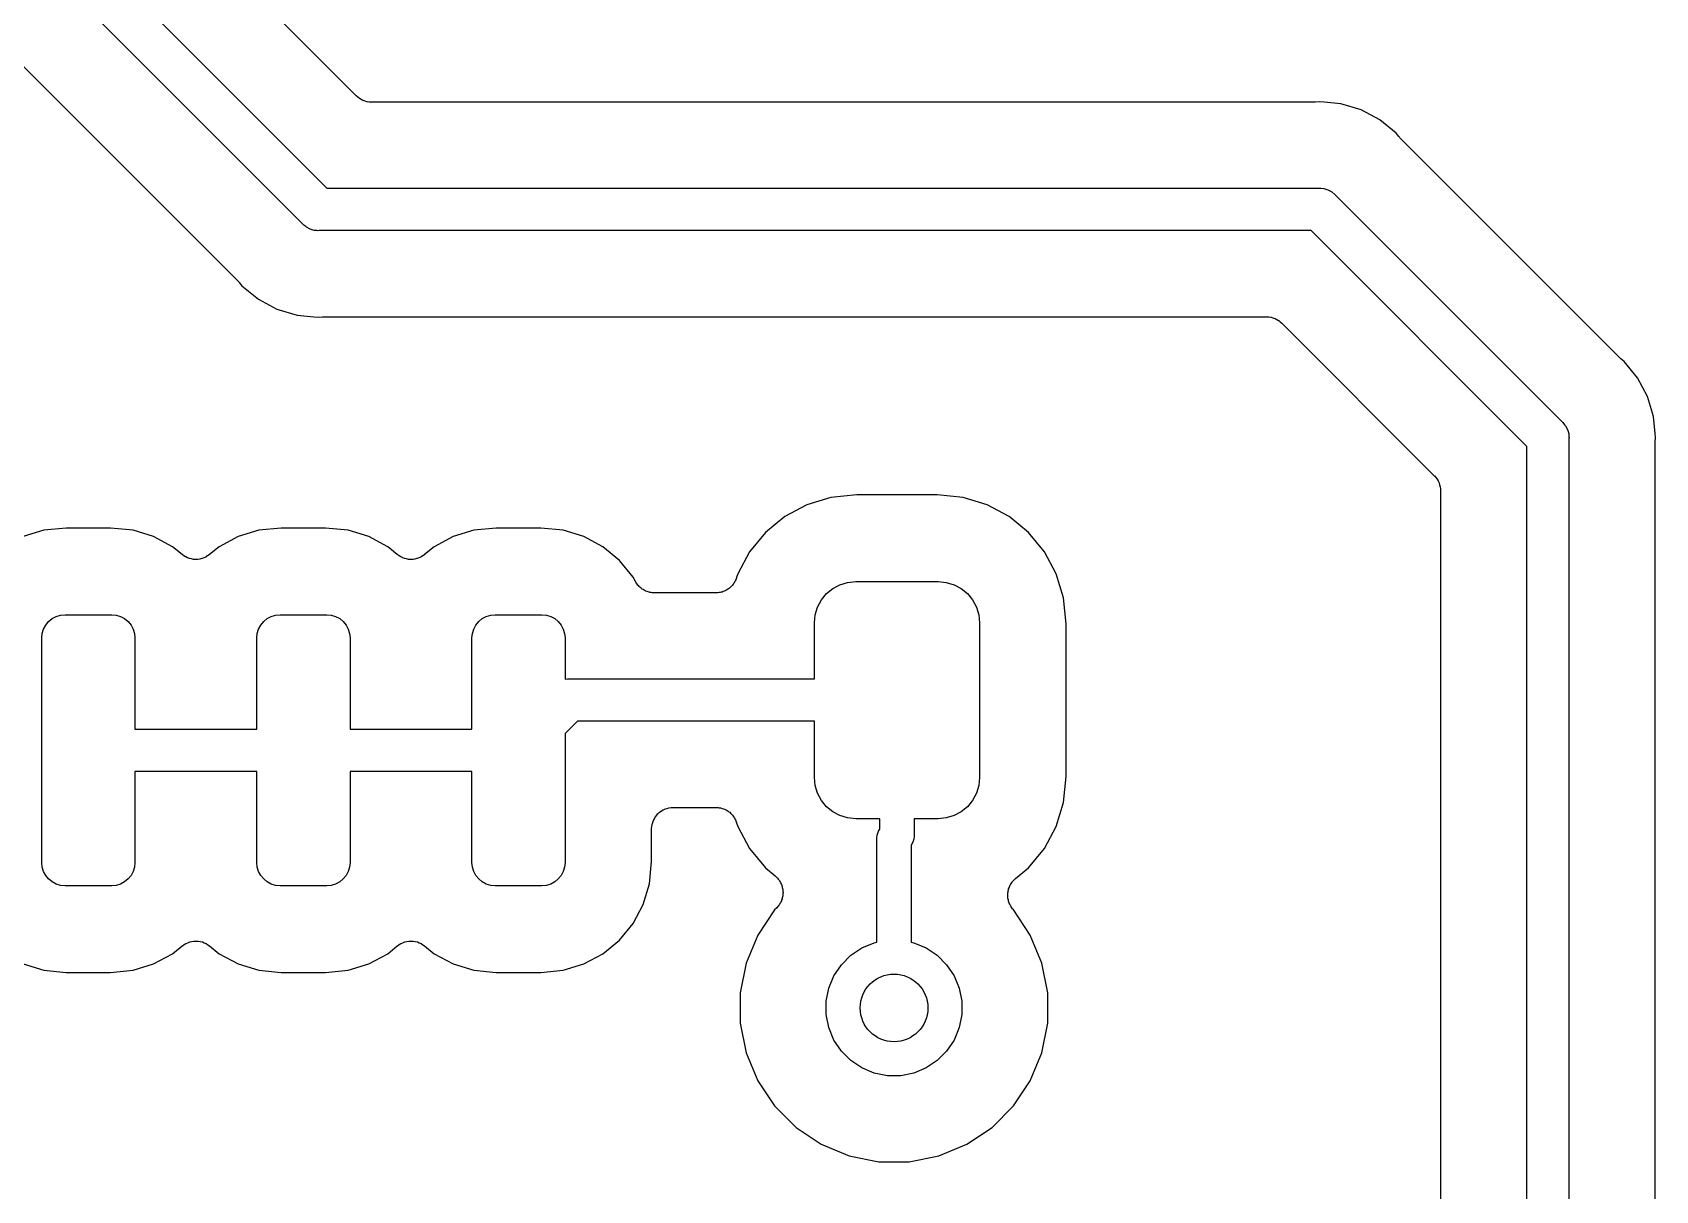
# Model space of a CAD drawing. Extents: x 1.79 to 9.66, y -5.89 to -1.5.
# Drawn here: x 2.7372 to 3.1145, y -2.9497 to -2.6807 of the extents above; entities that cross this region are included whole.
import ezdxf

# ---------------------------------------------------------------- set-up
doc = ezdxf.new("R2010")
doc.units = 0
doc.header["$MEASUREMENT"] = 0
doc.layers.add('BLACK', color=7, linetype='CONTINUOUS')

msp = doc.modelspace()

# ---------------------------------------------------------------- linework, layer by layer
at = {"layer": 'BLACK', "linetype": 'CONTINUOUS'}
for p, q in [((2.81248, -2.69541), (2.77658, -2.65952)), ((2.75511, -2.66633), (2.80566, -2.71688)), ((2.79997, -2.72511), (2.74569, -2.67083)), ((2.73242, -2.68584), (2.78496, -2.73838)), ((2.81283, -2.69571), (2.81248, -2.69541)), ((2.81319, -2.696), (2.81283, -2.69571)), ((2.81321, -2.69602), (2.81319, -2.696)), ((2.81323, -2.69603), (2.81321, -2.69602)), ((2.81364, -2.69625), (2.81323, -2.69603)), ((2.81404, -2.69647), (2.81364, -2.69625)), ((2.81407, -2.69648), (2.81404, -2.69647)), ((2.81409, -2.69649), (2.81407, -2.69648)), ((2.81453, -2.69663), (2.81409, -2.69649)), ((2.81497, -2.69677), (2.81453, -2.69663)), ((2.815, -2.69677), (2.81497, -2.69677)), ((2.81502, -2.69678), (2.815, -2.69677)), ((2.81548, -2.69683), (2.81502, -2.69678)), ((2.81594, -2.69688), (2.81548, -2.69683)), ((2.81599, -2.69688), (2.81594, -2.69688)), ((2.816, -2.69688), (2.81599, -2.69688)), ((2.81599, -2.69688), (2.81599, -2.69688)), ((2.81601, -2.69688), (2.816, -2.69688)), ((3.03503, -2.69688), (2.81601, -2.69688)), ((3.03524, -2.69686), (3.03503, -2.69688)), ((3.03545, -2.69686), (3.03524, -2.69686)), ((3.03552, -2.69685), (3.03545, -2.69686)), ((3.0365, -2.69676), (3.03552, -2.69685)), ((3.03748, -2.69685), (3.0365, -2.69676)), ((3.04139, -2.69724), (3.03748, -2.69685)), ((3.03748, -2.69685), (3.03748, -2.69685)), ((3.04608, -2.69866), (3.04139, -2.69724)), ((3.05041, -2.70098), (3.04608, -2.69866)), ((3.05421, -2.70409), (3.05041, -2.70098)), ((3.05483, -2.70485), (3.05421, -2.70409)), ((3.05498, -2.705), (3.05483, -2.70485)), ((3.05511, -2.70517), (3.05498, -2.705)), ((3.05516, -2.70522), (3.05511, -2.70517)), ((3.10608, -2.75614), (3.05516, -2.70522)), ((2.80566, -2.71688), (3.03626, -2.71688)), ((3.03626, -2.71688), (3.0365, -2.71685)), ((3.0365, -2.71685), (3.03674, -2.71688)), ((3.03674, -2.71688), (3.03674, -2.71688)), ((3.03674, -2.71688), (3.03746, -2.71695)), ((3.03746, -2.71695), (3.03839, -2.71723)), ((3.03839, -2.71723), (3.03925, -2.71769)), ((3.03925, -2.71769), (3.04, -2.7183)), ((3.04, -2.7183), (3.04015, -2.71849)), ((3.04015, -2.71849), (3.09281, -2.77115)), ((2.80012, -2.7253), (2.79997, -2.72511)), ((2.80031, -2.72545), (2.80012, -2.7253)), ((2.80072, -2.72579), (2.80031, -2.72545)), ((2.80031, -2.72545), (2.80031, -2.72545)), ((2.80087, -2.72591), (2.80072, -2.72579)), ((2.80173, -2.72637), (2.80087, -2.72591)), ((2.80265, -2.72665), (2.80173, -2.72637)), ((2.80338, -2.72672), (2.80265, -2.72665)), ((2.80362, -2.72674), (2.80338, -2.72672)), ((2.80338, -2.72672), (2.80338, -2.72672)), ((2.80386, -2.72672), (2.80362, -2.72674)), ((3.03446, -2.72672), (2.80386, -2.72672)), ((3.08458, -2.77684), (3.03446, -2.72672)), ((2.78496, -2.73838), (2.78501, -2.73843)), ((2.78501, -2.73843), (2.78514, -2.7386)), ((2.78514, -2.7386), (2.78529, -2.73875)), ((2.78529, -2.73875), (2.78591, -2.73951)), ((2.78591, -2.73951), (2.78667, -2.74013)), ((2.78667, -2.74013), (2.78667, -2.74013)), ((2.78667, -2.74013), (2.78894, -2.74199)), ((2.78894, -2.74199), (2.78894, -2.74199)), ((2.78894, -2.74199), (2.78971, -2.74262)), ((2.78971, -2.74262), (2.79403, -2.74494)), ((2.79403, -2.74494), (2.79873, -2.74636)), ((2.79873, -2.74636), (2.80264, -2.74675)), ((2.80264, -2.74675), (2.80264, -2.74675)), ((2.80264, -2.74675), (2.80362, -2.74684)), ((2.80362, -2.74684), (2.8046, -2.74675)), ((2.8046, -2.74675), (2.80467, -2.74674)), ((2.80467, -2.74674), (2.80488, -2.74674)), ((2.80488, -2.74674), (2.80509, -2.74672)), ((2.80509, -2.74672), (3.02411, -2.74672)), ((3.02411, -2.74672), (3.02412, -2.74672)), ((3.02412, -2.74672), (3.02412, -2.74672)), ((3.02412, -2.74672), (3.02412, -2.74672)), ((3.02412, -2.74672), (3.02418, -2.74672)), ((3.02418, -2.74672), (3.02464, -2.74677)), ((3.02464, -2.74677), (3.02509, -2.74682)), ((3.02509, -2.74682), (3.02512, -2.74683)), ((3.02512, -2.74683), (3.02515, -2.74683)), ((3.02515, -2.74683), (3.02559, -2.74697)), ((3.02559, -2.74697), (3.02603, -2.74711)), ((3.02603, -2.74711), (3.02605, -2.74712)), ((3.02605, -2.74712), (3.02608, -2.74713)), ((3.02608, -2.74713), (3.02648, -2.74735)), ((3.02648, -2.74735), (3.02689, -2.74757)), ((3.02689, -2.74757), (3.02691, -2.74758)), ((3.02691, -2.74758), (3.02693, -2.7476)), ((3.02693, -2.7476), (3.02728, -2.74789)), ((3.02728, -2.74789), (3.02764, -2.74819)), ((3.02764, -2.74819), (3.06311, -2.78366)), ((3.10625, -2.75627), (3.10608, -2.75614)), ((3.10639, -2.75642), (3.10625, -2.75627)), ((3.10645, -2.75647), (3.10639, -2.75642)), ((3.10721, -2.75709), (3.10645, -2.75647)), ((3.11032, -2.76089), (3.10721, -2.75709)), ((3.11264, -2.76522), (3.11032, -2.76089)), ((3.11406, -2.76991), (3.11264, -2.76522)), ((3.09281, -2.77115), (3.093, -2.7713)), ((3.093, -2.7713), (3.09315, -2.77149)), ((3.09315, -2.77149), (3.09315, -2.77149)), ((3.09315, -2.77149), (3.09349, -2.7719)), ((3.09349, -2.7719), (3.09361, -2.77205)), ((3.09361, -2.77205), (3.09407, -2.77291)), ((3.09407, -2.77291), (3.09435, -2.77384)), ((3.11444, -2.77382), (3.11406, -2.76991)), ((3.08458, -2.96856), (3.08458, -2.77684)), ((3.09435, -2.77384), (3.09442, -2.77456)), ((3.09442, -2.77456), (3.09442, -2.77456)), ((3.09442, -2.77456), (3.09444, -2.7748)), ((3.09444, -2.7748), (3.09442, -2.77504)), ((3.09442, -2.77504), (3.09442, -2.96676)), ((3.11442, -2.7762), (3.11445, -2.77599)), ((3.11442, -2.77627), (3.11442, -2.7762)), ((3.11442, -2.95641), (3.11442, -2.77627)), ((3.11445, -2.77382), (3.11444, -2.77382)), ((3.11454, -2.7748), (3.11445, -2.77382)), ((3.11445, -2.77578), (3.11454, -2.7748)), ((3.11445, -2.77599), (3.11445, -2.77578)), ((3.06311, -2.78366), (3.06313, -2.78367)), ((3.06313, -2.78367), (3.06313, -2.78367)), ((3.06313, -2.78367), (3.06313, -2.78367)), ((3.06313, -2.78367), (3.06316, -2.78371)), ((3.06316, -2.78371), (3.06345, -2.78407)), ((3.06345, -2.78407), (3.06374, -2.78443)), ((3.06374, -2.78443), (3.06376, -2.78445)), ((3.06376, -2.78445), (3.06377, -2.78447)), ((3.06377, -2.78447), (3.06399, -2.78488)), ((2.92883, -2.78812), (2.92279, -2.78871)), ((2.94753, -2.78812), (2.92883, -2.78812)), ((2.95357, -2.78871), (2.94753, -2.78812)), ((3.06399, -2.78488), (3.0642, -2.78529)), ((3.0642, -2.78529), (3.06421, -2.78531)), ((3.06421, -2.78531), (3.06422, -2.78534)), ((3.06422, -2.78534), (3.06435, -2.78578)), ((3.06435, -2.78578), (3.06448, -2.78622)), ((3.06448, -2.78622), (3.06449, -2.78625)), ((3.06449, -2.78625), (3.06449, -2.78627)), ((3.06449, -2.78627), (3.06453, -2.78673)), ((3.06453, -2.78673), (3.06458, -2.78719)), ((3.06458, -2.78719), (3.06458, -2.96733)), ((2.91722, -2.7904), (2.91209, -2.79315)), ((2.92279, -2.78871), (2.91722, -2.7904)), ((2.95914, -2.7904), (2.95357, -2.78871)), ((2.96427, -2.79315), (2.95914, -2.7904)), ((2.74503, -2.79582), (2.73981, -2.79634)), ((2.75536, -2.79582), (2.74503, -2.79582)), ((2.76059, -2.79634), (2.75536, -2.79582)), ((2.79503, -2.79582), (2.78981, -2.79634)), ((2.80536, -2.79582), (2.79503, -2.79582)), ((2.81059, -2.79634), (2.80536, -2.79582)), ((2.84503, -2.79582), (2.83981, -2.79634)), ((2.85536, -2.79582), (2.84503, -2.79582)), ((2.86059, -2.79634), (2.85536, -2.79582)), ((2.91209, -2.79315), (2.90759, -2.79684)), ((2.96877, -2.79684), (2.96427, -2.79315)), ((2.73981, -2.79634), (2.73502, -2.79779)), ((2.76537, -2.79779), (2.76059, -2.79634)), ((2.76978, -2.80015), (2.76537, -2.79779)), ((2.78502, -2.79779), (2.78061, -2.80015)), ((2.78981, -2.79634), (2.78502, -2.79779)), ((2.81537, -2.79779), (2.81059, -2.79634)), ((2.81978, -2.80015), (2.81537, -2.79779)), ((2.83502, -2.79779), (2.83061, -2.80015)), ((2.83981, -2.79634), (2.83502, -2.79779)), ((2.86537, -2.79779), (2.86059, -2.79634)), ((2.86978, -2.80015), (2.86537, -2.79779)), ((2.90759, -2.79684), (2.9039, -2.80134)), ((2.97247, -2.80134), (2.96877, -2.79684)), ((2.77202, -2.80199), (2.76978, -2.80015)), ((2.77242, -2.80225), (2.77202, -2.80199)), ((2.7728, -2.80251), (2.77242, -2.80225)), ((2.77282, -2.80252), (2.7728, -2.80251)), ((2.77284, -2.80253), (2.77282, -2.80252)), ((2.77327, -2.80271), (2.77284, -2.80253)), ((2.7737, -2.80289), (2.77327, -2.80271)), ((2.77372, -2.8029), (2.7737, -2.80289)), ((2.77374, -2.8029), (2.77372, -2.8029)), ((2.77419, -2.803), (2.77374, -2.8029)), ((2.77465, -2.80309), (2.77419, -2.803)), ((2.77467, -2.80309), (2.77465, -2.80309)), ((2.77469, -2.8031), (2.77467, -2.80309)), ((2.77516, -2.8031), (2.77469, -2.8031)), ((2.77563, -2.8031), (2.77516, -2.8031)), ((2.77565, -2.8031), (2.77563, -2.8031)), ((2.77567, -2.8031), (2.77565, -2.8031)), ((2.77613, -2.80301), (2.77567, -2.8031)), ((2.77659, -2.80292), (2.77613, -2.80301)), ((2.77661, -2.80292), (2.77659, -2.80292)), ((2.77663, -2.80291), (2.77661, -2.80292)), ((2.77706, -2.80274), (2.77663, -2.80291)), ((2.7775, -2.80256), (2.77706, -2.80274)), ((2.77751, -2.80255), (2.7775, -2.80256)), ((2.77753, -2.80254), (2.77751, -2.80255)), ((2.77792, -2.80229), (2.77753, -2.80254)), ((2.77831, -2.80203), (2.77792, -2.80229)), ((2.77834, -2.80201), (2.77831, -2.80203)), ((2.77835, -2.80201), (2.77834, -2.80201)), ((2.77837, -2.80199), (2.77835, -2.80201)), ((2.77835, -2.80201), (2.77835, -2.80201)), ((2.78061, -2.80015), (2.77837, -2.80199)), ((2.82202, -2.80199), (2.81978, -2.80015)), ((2.82242, -2.80225), (2.82202, -2.80199)), ((2.8228, -2.80251), (2.82242, -2.80225)), ((2.82282, -2.80252), (2.8228, -2.80251)), ((2.82284, -2.80253), (2.82282, -2.80252)), ((2.82327, -2.80271), (2.82284, -2.80253)), ((2.8237, -2.80289), (2.82327, -2.80271)), ((2.82372, -2.8029), (2.8237, -2.80289)), ((2.82374, -2.8029), (2.82372, -2.8029)), ((2.82419, -2.803), (2.82374, -2.8029)), ((2.82465, -2.80309), (2.82419, -2.803)), ((2.82467, -2.80309), (2.82465, -2.80309)), ((2.82469, -2.8031), (2.82467, -2.80309)), ((2.82516, -2.8031), (2.82469, -2.8031)), ((2.82563, -2.8031), (2.82516, -2.8031)), ((2.82565, -2.8031), (2.82563, -2.8031)), ((2.82567, -2.8031), (2.82565, -2.8031)), ((2.82613, -2.80301), (2.82567, -2.8031)), ((2.82659, -2.80292), (2.82613, -2.80301)), ((2.82661, -2.80292), (2.82659, -2.80292)), ((2.82663, -2.80291), (2.82661, -2.80292)), ((2.82706, -2.80274), (2.82663, -2.80291)), ((2.8275, -2.80256), (2.82706, -2.80274)), ((2.82751, -2.80255), (2.8275, -2.80256)), ((2.82753, -2.80254), (2.82751, -2.80255)), ((2.82792, -2.80229), (2.82753, -2.80254)), ((2.82831, -2.80203), (2.82792, -2.80229)), ((2.82834, -2.80201), (2.82831, -2.80203)), ((2.82835, -2.80201), (2.82834, -2.80201)), ((2.82837, -2.80199), (2.82835, -2.80201)), ((2.82835, -2.80201), (2.82835, -2.80201)), ((2.83061, -2.80015), (2.82837, -2.80199)), ((2.87365, -2.80332), (2.86978, -2.80015)), ((2.87682, -2.80719), (2.87365, -2.80332)), ((2.9039, -2.80134), (2.90115, -2.80647)), ((2.97521, -2.80647), (2.97247, -2.80134)), ((2.87738, -2.80824), (2.87682, -2.80719)), ((2.90087, -2.8074), (2.90078, -2.8076)), ((2.90089, -2.80733), (2.90087, -2.8074)), ((2.90115, -2.80647), (2.90089, -2.80733)), ((2.9769, -2.81204), (2.97521, -2.80647)), ((2.87751, -2.80842), (2.87738, -2.80824)), ((2.87761, -2.80862), (2.87751, -2.80842)), ((2.87778, -2.80882), (2.87761, -2.80862)), ((2.87792, -2.80905), (2.87778, -2.80882)), ((2.87808, -2.8092), (2.87792, -2.80905)), ((2.87822, -2.80938), (2.87808, -2.8092)), ((2.87842, -2.80955), (2.87822, -2.80938)), ((2.87861, -2.80974), (2.87842, -2.80955)), ((2.8788, -2.80986), (2.87861, -2.80974)), ((2.87897, -2.81), (2.8788, -2.80986)), ((2.8792, -2.81013), (2.87897, -2.81)), ((2.87942, -2.81028), (2.8792, -2.81013)), ((2.87963, -2.81037), (2.87942, -2.81028)), ((2.87982, -2.81047), (2.87963, -2.81037)), ((2.88008, -2.81056), (2.87982, -2.81047)), ((2.88032, -2.81066), (2.88008, -2.81056)), ((2.88054, -2.8107), (2.88032, -2.81066)), ((2.88075, -2.81077), (2.88054, -2.8107)), ((2.88102, -2.8108), (2.88075, -2.81077)), ((2.88128, -2.81085), (2.88102, -2.8108)), ((2.8815, -2.81085), (2.88128, -2.81085)), ((2.88172, -2.81088), (2.8815, -2.81085)), ((2.88179, -2.81088), (2.88172, -2.81088)), ((2.89611, -2.81088), (2.88179, -2.81088)), ((2.89633, -2.81086), (2.89611, -2.81088)), ((2.89655, -2.81086), (2.89633, -2.81086)), ((2.89681, -2.81081), (2.89655, -2.81086)), ((2.89708, -2.81078), (2.89681, -2.81081)), ((2.89729, -2.81072), (2.89708, -2.81078)), ((2.89751, -2.81068), (2.89729, -2.81072)), ((2.89776, -2.81058), (2.89751, -2.81068)), ((2.89801, -2.8105), (2.89776, -2.81058)), ((2.89821, -2.8104), (2.89801, -2.8105)), ((2.89842, -2.81031), (2.89821, -2.8104)), ((2.89864, -2.81017), (2.89842, -2.81031)), ((2.89887, -2.81004), (2.89864, -2.81017)), ((2.89905, -2.8099), (2.89887, -2.81004)), ((2.89924, -2.80978), (2.89905, -2.8099)), ((2.89942, -2.80959), (2.89924, -2.80978)), ((2.89963, -2.80943), (2.89942, -2.80959)), ((2.89977, -2.80925), (2.89963, -2.80943)), ((2.89993, -2.8091), (2.89977, -2.80925)), ((2.90008, -2.80888), (2.89993, -2.8091)), ((2.90025, -2.80867), (2.90008, -2.80888)), ((2.90036, -2.80848), (2.90025, -2.80867)), ((2.90049, -2.80829), (2.90036, -2.80848)), ((2.90059, -2.80805), (2.90049, -2.80829)), ((2.90072, -2.80782), (2.90059, -2.80805)), ((2.90078, -2.8076), (2.90072, -2.80782)), ((2.92061, -2.81251), (2.9218, -2.81105)), ((2.9218, -2.81105), (2.92325, -2.80986)), ((2.92325, -2.80986), (2.92491, -2.80897)), ((2.92491, -2.80897), (2.92671, -2.80843)), ((2.92671, -2.80843), (2.92858, -2.80824)), ((2.92858, -2.80824), (2.94778, -2.80824)), ((2.94778, -2.80824), (2.94965, -2.80843)), ((2.94965, -2.80843), (2.95145, -2.80897)), ((2.95145, -2.80897), (2.95311, -2.80986)), ((2.95311, -2.80986), (2.95456, -2.81105)), ((2.95456, -2.81105), (2.95576, -2.81251)), ((2.91917, -2.81597), (2.91972, -2.81417)), ((2.91972, -2.81417), (2.92061, -2.81251)), ((2.95576, -2.81251), (2.95664, -2.81417)), ((2.95664, -2.81417), (2.95719, -2.81597)), ((2.97749, -2.81808), (2.9769, -2.81204)), ((2.73978, -2.81929), (2.74028, -2.81835)), ((2.74028, -2.81835), (2.74096, -2.81753)), ((2.74096, -2.81753), (2.74178, -2.81686)), ((2.74178, -2.81686), (2.74271, -2.81636)), ((2.74271, -2.81636), (2.74373, -2.81605)), ((2.74373, -2.81605), (2.74478, -2.81594)), ((2.74478, -2.81594), (2.75561, -2.81594)), ((2.75561, -2.81594), (2.75667, -2.81605)), ((2.75667, -2.81605), (2.75768, -2.81636)), ((2.75768, -2.81636), (2.75862, -2.81686)), ((2.75862, -2.81686), (2.75944, -2.81753)), ((2.75944, -2.81753), (2.76011, -2.81835)), ((2.76011, -2.81835), (2.76061, -2.81929)), ((2.78978, -2.81929), (2.79028, -2.81835)), ((2.79028, -2.81835), (2.79096, -2.81753)), ((2.79096, -2.81753), (2.79178, -2.81686)), ((2.79178, -2.81686), (2.79271, -2.81636)), ((2.79271, -2.81636), (2.79373, -2.81605)), ((2.79373, -2.81605), (2.79478, -2.81594)), ((2.79478, -2.81594), (2.80561, -2.81594)), ((2.80561, -2.81594), (2.80667, -2.81605)), ((2.80667, -2.81605), (2.80768, -2.81636)), ((2.80768, -2.81636), (2.80862, -2.81686)), ((2.80862, -2.81686), (2.80944, -2.81753)), ((2.80944, -2.81753), (2.81011, -2.81835)), ((2.81011, -2.81835), (2.81061, -2.81929)), ((2.83978, -2.81929), (2.84028, -2.81835)), ((2.84028, -2.81835), (2.84096, -2.81753)), ((2.84096, -2.81753), (2.84178, -2.81686)), ((2.84178, -2.81686), (2.84271, -2.81636)), ((2.84271, -2.81636), (2.84373, -2.81605)), ((2.84373, -2.81605), (2.84478, -2.81594)), ((2.84478, -2.81594), (2.85561, -2.81594)), ((2.85561, -2.81594), (2.85667, -2.81605)), ((2.85667, -2.81605), (2.85768, -2.81636)), ((2.85768, -2.81636), (2.85862, -2.81686)), ((2.85862, -2.81686), (2.85944, -2.81753)), ((2.85944, -2.81753), (2.86011, -2.81835)), ((2.86011, -2.81835), (2.86061, -2.81929)), ((2.91899, -2.81784), (2.91917, -2.81597)), ((2.91899, -2.83088), (2.91899, -2.81784)), ((2.95719, -2.81597), (2.95737, -2.81784)), ((2.95737, -2.81784), (2.95737, -2.85376)), ((2.97749, -2.85352), (2.97749, -2.81808)), ((2.73937, -2.82136), (2.73947, -2.8203)), ((2.73937, -2.87352), (2.73937, -2.82136)), ((2.73947, -2.8203), (2.73978, -2.81929)), ((2.76061, -2.81929), (2.76092, -2.8203)), ((2.76092, -2.8203), (2.76102, -2.82136)), ((2.76102, -2.82136), (2.76102, -2.84252)), ((2.78937, -2.82136), (2.78947, -2.8203)), ((2.78937, -2.84252), (2.78937, -2.82136)), ((2.78947, -2.8203), (2.78978, -2.81929)), ((2.81061, -2.81929), (2.81092, -2.8203)), ((2.81092, -2.8203), (2.81102, -2.82136)), ((2.81102, -2.82136), (2.81102, -2.84252)), ((2.83937, -2.82136), (2.83947, -2.8203)), ((2.83937, -2.84252), (2.83937, -2.82136)), ((2.83947, -2.8203), (2.83978, -2.81929)), ((2.86061, -2.81929), (2.86092, -2.8203)), ((2.86092, -2.8203), (2.86102, -2.82136)), ((2.86102, -2.82136), (2.86102, -2.83094)), ((2.86102, -2.83094), (2.8616, -2.83088)), ((2.8616, -2.83088), (2.86184, -2.83086)), ((2.8616, -2.83088), (2.8616, -2.83088)), ((2.86184, -2.83086), (2.86208, -2.83088)), ((2.86208, -2.83088), (2.91899, -2.83088)), ((2.86388, -2.84072), (2.86102, -2.84357)), ((2.91899, -2.84072), (2.86388, -2.84072)), ((2.91899, -2.85376), (2.91899, -2.84072)), ((2.76102, -2.84252), (2.78937, -2.84252)), ((2.81102, -2.84252), (2.83937, -2.84252)), ((2.86102, -2.84357), (2.86102, -2.87352)), ((2.78937, -2.85236), (2.76102, -2.85236)), ((2.76102, -2.85236), (2.76102, -2.87352)), ((2.78937, -2.87352), (2.78937, -2.85236)), ((2.83937, -2.85236), (2.81102, -2.85236)), ((2.81102, -2.85236), (2.81102, -2.87352)), ((2.83937, -2.87352), (2.83937, -2.85236)), ((2.91917, -2.85563), (2.91899, -2.85376)), ((2.91972, -2.85743), (2.91917, -2.85563)), ((2.95719, -2.85563), (2.95664, -2.85743)), ((2.95737, -2.85376), (2.95719, -2.85563)), ((2.9769, -2.85956), (2.97749, -2.85352)), ((2.92061, -2.85909), (2.91972, -2.85743)), ((2.9218, -2.86055), (2.92061, -2.85909)), ((2.95576, -2.85909), (2.95456, -2.86055)), ((2.95664, -2.85743), (2.95576, -2.85909)), ((2.97521, -2.86513), (2.9769, -2.85956)), ((2.8814, -2.86423), (2.88154, -2.86378)), ((2.88154, -2.86377), (2.88155, -2.86375)), ((2.88154, -2.86378), (2.88154, -2.86377)), ((2.88155, -2.86375), (2.88178, -2.86334)), ((2.88178, -2.86334), (2.882, -2.86293)), ((2.882, -2.86293), (2.88201, -2.86291)), ((2.88201, -2.86291), (2.88202, -2.8629)), ((2.88202, -2.8629), (2.88232, -2.86254)), ((2.88232, -2.86254), (2.88262, -2.86217)), ((2.88262, -2.86217), (2.88264, -2.86216)), ((2.88264, -2.86216), (2.88265, -2.86215)), ((2.88265, -2.86215), (2.88301, -2.86185)), ((2.88301, -2.86185), (2.88338, -2.86156)), ((2.88338, -2.86156), (2.88339, -2.86155)), ((2.88339, -2.86155), (2.88341, -2.86154)), ((2.88341, -2.86154), (2.88382, -2.86132)), ((2.88382, -2.86132), (2.88424, -2.8611)), ((2.88424, -2.8611), (2.88426, -2.86109)), ((2.88426, -2.86109), (2.88427, -2.86109)), ((2.88427, -2.86109), (2.88472, -2.86095)), ((2.88472, -2.86095), (2.88517, -2.86082)), ((2.88517, -2.86082), (2.88519, -2.86081)), ((2.88519, -2.86081), (2.88521, -2.86081)), ((2.88521, -2.86081), (2.88568, -2.86077)), ((2.88568, -2.86077), (2.88614, -2.86072)), ((2.88614, -2.86072), (2.89611, -2.86072)), ((2.89611, -2.86072), (2.89618, -2.86072)), ((2.89618, -2.86072), (2.8964, -2.86075)), ((2.8964, -2.86075), (2.89662, -2.86075)), ((2.89662, -2.86075), (2.89688, -2.8608)), ((2.89688, -2.8608), (2.89715, -2.86083)), ((2.89715, -2.86083), (2.89736, -2.8609)), ((2.89736, -2.8609), (2.89758, -2.86094)), ((2.89758, -2.86094), (2.89782, -2.86105)), ((2.89782, -2.86105), (2.89808, -2.86113)), ((2.89808, -2.86113), (2.89827, -2.86123)), ((2.89827, -2.86123), (2.89848, -2.86132)), ((2.89848, -2.86132), (2.8987, -2.86147)), ((2.8987, -2.86147), (2.89893, -2.8616)), ((2.89893, -2.8616), (2.8991, -2.86174)), ((2.8991, -2.86174), (2.89929, -2.86186)), ((2.89929, -2.86186), (2.89948, -2.86205)), ((2.89948, -2.86205), (2.89968, -2.86222)), ((2.89968, -2.86222), (2.89982, -2.8624)), ((2.89982, -2.8624), (2.89998, -2.86256)), ((2.89998, -2.86256), (2.90012, -2.86278)), ((2.90012, -2.86278), (2.90029, -2.86298)), ((2.90029, -2.86298), (2.90039, -2.86318)), ((2.90039, -2.86318), (2.90052, -2.86337)), ((2.90052, -2.86337), (2.90062, -2.86361)), ((2.90062, -2.86361), (2.90074, -2.86385)), ((2.90074, -2.86385), (2.90081, -2.86406)), ((2.92325, -2.86174), (2.9218, -2.86055)), ((2.92491, -2.86263), (2.92325, -2.86174)), ((2.92671, -2.86317), (2.92491, -2.86263)), ((2.92858, -2.86336), (2.92671, -2.86317)), ((2.93418, -2.86336), (2.92858, -2.86336)), ((2.93418, -2.86572), (2.93418, -2.86336)), ((2.94778, -2.86336), (2.94218, -2.86336)), ((2.94218, -2.86336), (2.94218, -2.8671)), ((2.94965, -2.86317), (2.94778, -2.86336)), ((2.95145, -2.86263), (2.94965, -2.86317)), ((2.95311, -2.86174), (2.95145, -2.86263)), ((2.95456, -2.86055), (2.95311, -2.86174)), ((2.88114, -2.86569), (2.88115, -2.86565)), ((2.88114, -2.86572), (2.88114, -2.86569)), ((2.88114, -2.86569), (2.88114, -2.86569)), ((2.88114, -2.86569), (2.88114, -2.86569)), ((2.88114, -2.87328), (2.88114, -2.86572)), ((2.88115, -2.86565), (2.8812, -2.86518)), ((2.8812, -2.86518), (2.88125, -2.86472)), ((2.88125, -2.86468), (2.8814, -2.86423)), ((2.88125, -2.8647), (2.88125, -2.86468)), ((2.88125, -2.86472), (2.88125, -2.8647)), ((2.90081, -2.86406), (2.90089, -2.86427)), ((2.90089, -2.86427), (2.90115, -2.86513)), ((2.90115, -2.86513), (2.9039, -2.87026)), ((2.93348, -2.86798), (2.9335, -2.86778)), ((2.9335, -2.86778), (2.93356, -2.86719)), ((2.9335, -2.86778), (2.9335, -2.86778)), ((2.93356, -2.86718), (2.93379, -2.86644)), ((2.93356, -2.86719), (2.93356, -2.86718)), ((2.93379, -2.86644), (2.93388, -2.86626)), ((2.93388, -2.86626), (2.93416, -2.86574)), ((2.93416, -2.86574), (2.93418, -2.86572)), ((2.94218, -2.86749), (2.94212, -2.86808)), ((2.94218, -2.8671), (2.9422, -2.8673)), ((2.9422, -2.8673), (2.94218, -2.86749)), ((2.94218, -2.86749), (2.94218, -2.86749)), ((2.97247, -2.87026), (2.97521, -2.86513)), ((2.9039, -2.87026), (2.90759, -2.87476)), ((2.9335, -2.86817), (2.93348, -2.86798)), ((2.9335, -2.89204), (2.9335, -2.86817)), ((2.94152, -2.86953), (2.9415, -2.86956)), ((2.9415, -2.86956), (2.9415, -2.89204)), ((2.94189, -2.86883), (2.94152, -2.86953)), ((2.94212, -2.86808), (2.94189, -2.86883)), ((2.96877, -2.87476), (2.97247, -2.87026)), ((2.73947, -2.87458), (2.73937, -2.87352)), ((2.73978, -2.8756), (2.73947, -2.87458)), ((2.76092, -2.87458), (2.76061, -2.8756)), ((2.76102, -2.87352), (2.76092, -2.87458)), ((2.78947, -2.87458), (2.78937, -2.87352)), ((2.78978, -2.8756), (2.78947, -2.87458)), ((2.81092, -2.87458), (2.81061, -2.8756)), ((2.81102, -2.87352), (2.81092, -2.87458)), ((2.83947, -2.87458), (2.83937, -2.87352)), ((2.83978, -2.8756), (2.83947, -2.87458)), ((2.86092, -2.87458), (2.86061, -2.8756)), ((2.86102, -2.87352), (2.86092, -2.87458)), ((2.88063, -2.8785), (2.88114, -2.87328)), ((2.90759, -2.87476), (2.90986, -2.87662)), ((2.96576, -2.87724), (2.96877, -2.87476)), ((2.74028, -2.87653), (2.73978, -2.8756)), ((2.74096, -2.87735), (2.74028, -2.87653)), ((2.74178, -2.87802), (2.74096, -2.87735)), ((2.74271, -2.87852), (2.74178, -2.87802)), ((2.74373, -2.87883), (2.74271, -2.87852)), ((2.74478, -2.87894), (2.74373, -2.87883)), ((2.75561, -2.87894), (2.74478, -2.87894)), ((2.75667, -2.87883), (2.75561, -2.87894)), ((2.75768, -2.87852), (2.75667, -2.87883)), ((2.75862, -2.87802), (2.75768, -2.87852)), ((2.75944, -2.87735), (2.75862, -2.87802)), ((2.76011, -2.87653), (2.75944, -2.87735)), ((2.76061, -2.8756), (2.76011, -2.87653)), ((2.79028, -2.87653), (2.78978, -2.8756)), ((2.79096, -2.87735), (2.79028, -2.87653)), ((2.79178, -2.87802), (2.79096, -2.87735)), ((2.79271, -2.87852), (2.79178, -2.87802)), ((2.79373, -2.87883), (2.79271, -2.87852)), ((2.79478, -2.87894), (2.79373, -2.87883)), ((2.80561, -2.87894), (2.79478, -2.87894)), ((2.80667, -2.87883), (2.80561, -2.87894)), ((2.80768, -2.87852), (2.80667, -2.87883)), ((2.80862, -2.87802), (2.80768, -2.87852)), ((2.80944, -2.87735), (2.80862, -2.87802)), ((2.81011, -2.87653), (2.80944, -2.87735)), ((2.81061, -2.8756), (2.81011, -2.87653)), ((2.84028, -2.87653), (2.83978, -2.8756)), ((2.84096, -2.87735), (2.84028, -2.87653)), ((2.84178, -2.87802), (2.84096, -2.87735)), ((2.84271, -2.87852), (2.84178, -2.87802)), ((2.84373, -2.87883), (2.84271, -2.87852)), ((2.84478, -2.87894), (2.84373, -2.87883)), ((2.85561, -2.87894), (2.84478, -2.87894)), ((2.85667, -2.87883), (2.85561, -2.87894)), ((2.85768, -2.87852), (2.85667, -2.87883)), ((2.85862, -2.87802), (2.85768, -2.87852)), ((2.85944, -2.87735), (2.85862, -2.87802)), ((2.86011, -2.87653), (2.85944, -2.87735)), ((2.86061, -2.8756), (2.86011, -2.87653)), ((2.87918, -2.88329), (2.88063, -2.8785)), ((2.90986, -2.87662), (2.90991, -2.87667)), ((2.90991, -2.87667), (2.91007, -2.87683)), ((2.91007, -2.87683), (2.91025, -2.87698)), ((2.91025, -2.87698), (2.91041, -2.87718)), ((2.91041, -2.87718), (2.91059, -2.87737)), ((2.91059, -2.87737), (2.91072, -2.87756)), ((2.91072, -2.87756), (2.91086, -2.87773)), ((2.91086, -2.87773), (2.91098, -2.87797)), ((2.91098, -2.87797), (2.91112, -2.87818)), ((2.91112, -2.87818), (2.91121, -2.8784)), ((2.91121, -2.8784), (2.91132, -2.8786)), ((2.91132, -2.8786), (2.91139, -2.87885)), ((2.91139, -2.87885), (2.91149, -2.87909)), ((2.91149, -2.87909), (2.91153, -2.87931)), ((2.96432, -2.87915), (2.96443, -2.87895)), ((2.96443, -2.87895), (2.96452, -2.87874)), ((2.96452, -2.87874), (2.96467, -2.87852)), ((2.96467, -2.87852), (2.96479, -2.87829)), ((2.96479, -2.87829), (2.96494, -2.87812)), ((2.96494, -2.87812), (2.96507, -2.87793)), ((2.96507, -2.87793), (2.96525, -2.87774)), ((2.96525, -2.87774), (2.96542, -2.87754)), ((2.96542, -2.87754), (2.96559, -2.8774)), ((2.96559, -2.8774), (2.96576, -2.87724)), ((2.91108, -2.88288), (2.91095, -2.88307)), ((2.91118, -2.88264), (2.91108, -2.88288)), ((2.9113, -2.88241), (2.91118, -2.88264)), ((2.91137, -2.88219), (2.9113, -2.88241)), ((2.91146, -2.88198), (2.91137, -2.88219)), ((2.91151, -2.88172), (2.91146, -2.88198)), ((2.91159, -2.88148), (2.91151, -2.88172)), ((2.91153, -2.87931), (2.91159, -2.87953)), ((2.91159, -2.87953), (2.91162, -2.87979)), ((2.91161, -2.88125), (2.91159, -2.88148)), ((2.91166, -2.88102), (2.91161, -2.88125)), ((2.91162, -2.87979), (2.91167, -2.88005)), ((2.91169, -2.8805), (2.91166, -2.88076)), ((2.91166, -2.88076), (2.91166, -2.88102)), ((2.91167, -2.88005), (2.91167, -2.88028)), ((2.91167, -2.88028), (2.91169, -2.8805)), ((2.96393, -2.88105), (2.96395, -2.88082)), ((2.96395, -2.88131), (2.96393, -2.88105)), ((2.96395, -2.88059), (2.964, -2.88034)), ((2.96395, -2.88082), (2.96395, -2.88059)), ((2.96395, -2.88157), (2.96395, -2.88131)), ((2.96399, -2.88179), (2.96395, -2.88157)), ((2.96401, -2.88202), (2.96399, -2.88179)), ((2.964, -2.88034), (2.96403, -2.88008)), ((2.96409, -2.88227), (2.96401, -2.88202)), ((2.96403, -2.88008), (2.9641, -2.87986)), ((2.96414, -2.88253), (2.96409, -2.88227)), ((2.9641, -2.87986), (2.96415, -2.87964)), ((2.96422, -2.88274), (2.96414, -2.88253)), ((2.96415, -2.87964), (2.96425, -2.8794)), ((2.96428, -2.88296), (2.96422, -2.88274)), ((2.96425, -2.8794), (2.96432, -2.87915)), ((2.87682, -2.8877), (2.87918, -2.88329)), ((2.90973, -2.88451), (2.90582, -2.89037)), ((2.91022, -2.88402), (2.90973, -2.88451)), ((2.91037, -2.88385), (2.91022, -2.88402)), ((2.91053, -2.88369), (2.91037, -2.88385)), ((2.91068, -2.88347), (2.91053, -2.88369)), ((2.91084, -2.88327), (2.91068, -2.88347)), ((2.91095, -2.88307), (2.91084, -2.88327)), ((2.96441, -2.88319), (2.96428, -2.88296)), ((2.9645, -2.88343), (2.96441, -2.88319)), ((2.96463, -2.88362), (2.9645, -2.88343)), ((2.96473, -2.88382), (2.96463, -2.88362)), ((2.9649, -2.88403), (2.96473, -2.88382)), ((2.96504, -2.88425), (2.9649, -2.88403)), ((2.96519, -2.8844), (2.96504, -2.88425)), ((2.96918, -2.89037), (2.96519, -2.8844)), ((2.87365, -2.89156), (2.87682, -2.8877)), ((2.90582, -2.89037), (2.90313, -2.89687)), ((2.97187, -2.89687), (2.96918, -2.89037)), ((2.76978, -2.89473), (2.77202, -2.89289)), ((2.77202, -2.89289), (2.77205, -2.89288)), ((2.77205, -2.89287), (2.77208, -2.89285)), ((2.77205, -2.89288), (2.77205, -2.89287)), ((2.77205, -2.89288), (2.77205, -2.89288)), ((2.77208, -2.89285), (2.77247, -2.89259)), ((2.77247, -2.89259), (2.77286, -2.89234)), ((2.77286, -2.89234), (2.77288, -2.89233)), ((2.77288, -2.89233), (2.7729, -2.89232)), ((2.7729, -2.89232), (2.77333, -2.89215)), ((2.77333, -2.89215), (2.77377, -2.89197)), ((2.77377, -2.89197), (2.77379, -2.89196)), ((2.77379, -2.89196), (2.7738, -2.89196)), ((2.7738, -2.89196), (2.77426, -2.89187)), ((2.77426, -2.89187), (2.77472, -2.89178)), ((2.77472, -2.89178), (2.77474, -2.89178)), ((2.77474, -2.89178), (2.77476, -2.89178)), ((2.77476, -2.89178), (2.77523, -2.89178)), ((2.77523, -2.89178), (2.7757, -2.89179)), ((2.7757, -2.89179), (2.77572, -2.89179)), ((2.77572, -2.89179), (2.77574, -2.89179)), ((2.77574, -2.89179), (2.77619, -2.89188)), ((2.77619, -2.89188), (2.77666, -2.89198)), ((2.77666, -2.89198), (2.77667, -2.89199)), ((2.77667, -2.89199), (2.77669, -2.89199)), ((2.77669, -2.89199), (2.77712, -2.89217)), ((2.77712, -2.89217), (2.77756, -2.89235)), ((2.77756, -2.89235), (2.77757, -2.89236)), ((2.77757, -2.89236), (2.77759, -2.89237)), ((2.77759, -2.89237), (2.77798, -2.89263)), ((2.77798, -2.89263), (2.77837, -2.89289)), ((2.77837, -2.89289), (2.78061, -2.89473)), ((2.81978, -2.89473), (2.82202, -2.89289)), ((2.82202, -2.89289), (2.82205, -2.89288)), ((2.82205, -2.89287), (2.82208, -2.89285)), ((2.82205, -2.89288), (2.82205, -2.89287)), ((2.82205, -2.89288), (2.82205, -2.89288)), ((2.82208, -2.89285), (2.82247, -2.89259)), ((2.82247, -2.89259), (2.82286, -2.89234)), ((2.82286, -2.89234), (2.82288, -2.89233)), ((2.82288, -2.89233), (2.8229, -2.89232)), ((2.8229, -2.89232), (2.82333, -2.89215)), ((2.82333, -2.89215), (2.82377, -2.89197)), ((2.82377, -2.89197), (2.82379, -2.89196)), ((2.82379, -2.89196), (2.8238, -2.89196)), ((2.8238, -2.89196), (2.82426, -2.89187)), ((2.82426, -2.89187), (2.82472, -2.89178)), ((2.82472, -2.89178), (2.82474, -2.89178)), ((2.82474, -2.89178), (2.82476, -2.89178)), ((2.82476, -2.89178), (2.82523, -2.89178)), ((2.82523, -2.89178), (2.8257, -2.89179)), ((2.8257, -2.89179), (2.82572, -2.89179)), ((2.82572, -2.89179), (2.82574, -2.89179)), ((2.82574, -2.89179), (2.82619, -2.89188)), ((2.82619, -2.89188), (2.82666, -2.89198)), ((2.82666, -2.89198), (2.82667, -2.89199)), ((2.82667, -2.89199), (2.82669, -2.89199)), ((2.82669, -2.89199), (2.82712, -2.89217)), ((2.82712, -2.89217), (2.82756, -2.89235)), ((2.82756, -2.89235), (2.82757, -2.89236)), ((2.82757, -2.89236), (2.82759, -2.89237)), ((2.82759, -2.89237), (2.82798, -2.89263)), ((2.82798, -2.89263), (2.82837, -2.89289)), ((2.82837, -2.89289), (2.83061, -2.89473)), ((2.86978, -2.89473), (2.87365, -2.89156)), ((2.92746, -2.89507), (2.93004, -2.89334)), ((2.93004, -2.89334), (2.93291, -2.89216)), ((2.93291, -2.89216), (2.9335, -2.89204)), ((2.9415, -2.89204), (2.94209, -2.89216)), ((2.94209, -2.89216), (2.94496, -2.89334)), ((2.94496, -2.89334), (2.94754, -2.89507)), ((2.73502, -2.89709), (2.73981, -2.89854)), ((2.76059, -2.89854), (2.76537, -2.89709)), ((2.76537, -2.89709), (2.76978, -2.89473)), ((2.78061, -2.89473), (2.78502, -2.89709)), ((2.78502, -2.89709), (2.78981, -2.89854)), ((2.81059, -2.89854), (2.81537, -2.89709)), ((2.81537, -2.89709), (2.81978, -2.89473)), ((2.83061, -2.89473), (2.83502, -2.89709)), ((2.83502, -2.89709), (2.83981, -2.89854)), ((2.86059, -2.89854), (2.86537, -2.89709)), ((2.86537, -2.89709), (2.86978, -2.89473)), ((2.90313, -2.89687), (2.90175, -2.90378)), ((2.92354, -2.89984), (2.92527, -2.89726)), ((2.92527, -2.89726), (2.92746, -2.89507)), ((2.94754, -2.89507), (2.94973, -2.89726)), ((2.94973, -2.89726), (2.95146, -2.89984)), ((2.97325, -2.90378), (2.97187, -2.89687)), ((2.73981, -2.89854), (2.74503, -2.89906)), ((2.74503, -2.89906), (2.75536, -2.89906)), ((2.75536, -2.89906), (2.76059, -2.89854)), ((2.78981, -2.89854), (2.79503, -2.89906)), ((2.79503, -2.89906), (2.80536, -2.89906)), ((2.80536, -2.89906), (2.81059, -2.89854)), ((2.83981, -2.89854), (2.84503, -2.89906)), ((2.84503, -2.89906), (2.85536, -2.89906)), ((2.85536, -2.89906), (2.86059, -2.89854)), ((2.92236, -2.90271), (2.92354, -2.89984)), ((2.95146, -2.89984), (2.95264, -2.90271)), ((2.90175, -2.90378), (2.90175, -2.91082)), ((2.92175, -2.90575), (2.92236, -2.90271)), ((2.95264, -2.90271), (2.95325, -2.90575)), ((2.97325, -2.91082), (2.97325, -2.90378)), ((2.92175, -2.90885), (2.92175, -2.90575)), ((2.92236, -2.91189), (2.92175, -2.90885)), ((2.95325, -2.90885), (2.95264, -2.91189)), ((2.95325, -2.90575), (2.95325, -2.90885)), ((2.90175, -2.91082), (2.90313, -2.91773)), ((2.92354, -2.91476), (2.92236, -2.91189)), ((2.95264, -2.91189), (2.95146, -2.91476)), ((2.97187, -2.91773), (2.97325, -2.91082)), ((2.92527, -2.91734), (2.92354, -2.91476)), ((2.95146, -2.91476), (2.94973, -2.91734)), ((2.90313, -2.91773), (2.90582, -2.92423)), ((2.92746, -2.91953), (2.92527, -2.91734)), ((2.93004, -2.92126), (2.92746, -2.91953)), ((2.94754, -2.91953), (2.94496, -2.92126)), ((2.94973, -2.91734), (2.94754, -2.91953)), ((2.96918, -2.92423), (2.97187, -2.91773)), ((2.90582, -2.92423), (2.90973, -2.93009)), ((2.93291, -2.92244), (2.93004, -2.92126)), ((2.93595, -2.92305), (2.93291, -2.92244)), ((2.93905, -2.92305), (2.93595, -2.92305)), ((2.94209, -2.92244), (2.93905, -2.92305)), ((2.94496, -2.92126), (2.94209, -2.92244)), ((2.96527, -2.93009), (2.96918, -2.92423)), ((2.90973, -2.93009), (2.91471, -2.93507)), ((2.96029, -2.93507), (2.96527, -2.93009)), ((2.91471, -2.93507), (2.92057, -2.93898)), ((2.95443, -2.93898), (2.96029, -2.93507)), ((2.92057, -2.93898), (2.92707, -2.94167)), ((2.94793, -2.94167), (2.95443, -2.93898)), ((2.92707, -2.94167), (2.93398, -2.94305)), ((2.93398, -2.94305), (2.94102, -2.94305)), ((2.94102, -2.94305), (2.94793, -2.94167))]:
    msp.add_line(p, q, dxfattribs=at)
at = {"layer": 'BLACK'}
msp.add_circle((2.9375, -2.9073), 0.00787, dxfattribs=at)

doc.saveas('drawing.dxf')
